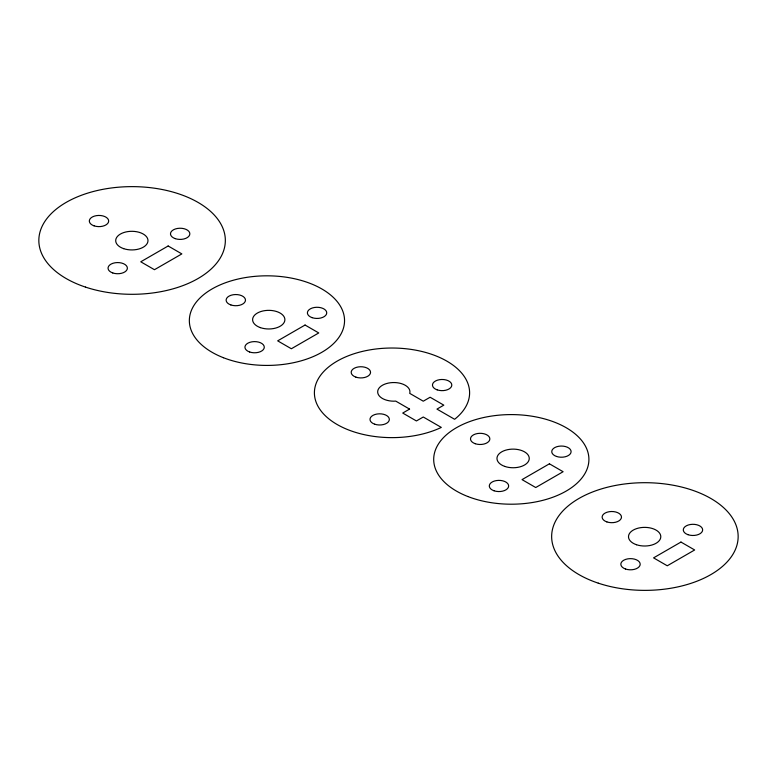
<?xml version="1.0" encoding="UTF-8"?>
<svg xmlns="http://www.w3.org/2000/svg" width="777" height="777" viewBox="0 0 777 777"><rect width="100%" height="100%" fill="white"/><g stroke="black" fill="none" stroke-linecap="round" stroke-linejoin="round"><path stroke-width="1.17" d="M168.153 245.988L140.763 261.8L154.458 269.706L181.847 253.904L168.153 245.988M305.06 325.039L277.671 340.85L291.365 348.756L318.755 332.945L305.06 325.039M409.576 409.1L402.729 413.053L416.423 420.959L423.271 417.006L441.317 427.418A77.603 44.804 0 0 1 316.783 403.836A77.603 44.804 0 0 1 406.798 348.844A77.603 44.804 0 0 1 454.623 419.289L436.965 409.1L443.813 405.147L430.118 397.241L423.271 401.194L409.741 393.376A16.142 9.314 0 0 0 394.92 382.566A16.142 9.314 0 0 0 377.68 392.113A16.142 9.314 0 0 0 395.755 401.117L409.576 409.1M549.417 463.811L522.037 479.623L535.732 487.529L563.111 471.717L549.417 463.811M680.963 542.064L653.574 557.876L667.268 565.782L694.657 549.97L680.963 542.064M223.446 357.721A77.603 44.804 0 0 0 344.347 323.815A77.603 44.804 0 0 0 233.032 280.322A77.603 44.804 0 0 0 223.446 357.721M85.47 287.092A93.25 53.836 0 0 0 225.34 240.462A93.25 53.836 0 0 0 85.47 193.842A93.25 53.836 0 0 0 85.47 287.092M94.036 225.835A9.683 5.594 0 0 0 108.673 221.115A9.683 5.594 0 0 0 94.27 216.152A9.683 5.594 0 0 0 94.036 225.835M175.194 238.626A9.683 5.594 0 0 0 189.841 233.896A9.683 5.594 0 0 0 175.437 228.943A9.683 5.594 0 0 0 175.194 238.626M112.743 272.95A9.683 5.594 0 0 0 127.379 268.23A9.683 5.594 0 0 0 112.976 263.277A9.683 5.594 0 0 0 112.743 272.95M123.689 248.659A16.142 9.314 0 0 0 147.989 240.676A16.142 9.314 0 0 0 123.854 232.527A16.142 9.314 0 0 0 123.689 248.659M437.16 389.86A9.683 5.594 0 0 0 451.806 385.139A9.683 5.594 0 0 0 437.402 380.186A9.683 5.594 0 0 0 437.16 389.86M374.708 424.203A9.683 5.594 0 0 0 389.345 419.473A9.683 5.594 0 0 0 374.941 414.52A9.683 5.594 0 0 0 374.708 424.203M355.905 377.136A9.683 5.594 0 0 0 370.551 372.416A9.683 5.594 0 0 0 356.138 367.453A9.683 5.594 0 0 0 355.905 377.136M312.101 317.657A9.683 5.594 0 0 0 326.738 312.937A9.683 5.594 0 0 0 312.335 307.983A9.683 5.594 0 0 0 312.101 317.657M249.65 352A9.683 5.594 0 0 0 264.287 347.27A9.683 5.594 0 0 0 249.883 342.317A9.683 5.594 0 0 0 249.65 352M230.847 304.934A9.683 5.594 0 0 0 245.483 300.213A9.683 5.594 0 0 0 231.08 295.25A9.683 5.594 0 0 0 230.847 304.934M598.28 583.158A93.25 53.836 0 0 0 738.15 536.538A93.25 53.836 0 0 0 598.28 489.908A93.25 53.836 0 0 0 598.28 583.158M606.847 521.901A9.683 5.594 0 0 0 621.483 517.181A9.683 5.594 0 0 0 607.08 512.218A9.683 5.594 0 0 0 606.847 521.901M688.004 534.693A9.683 5.594 0 0 0 702.651 529.963A9.683 5.594 0 0 0 688.247 525.009A9.683 5.594 0 0 0 688.004 534.693M625.553 569.026A9.683 5.594 0 0 0 640.19 564.296A9.683 5.594 0 0 0 625.786 559.343A9.683 5.594 0 0 0 625.553 569.026M636.499 544.735A16.142 9.314 0 0 0 660.8 536.742A16.142 9.314 0 0 0 636.664 528.593A16.142 9.314 0 0 0 636.499 544.735M260.392 327.632A16.142 9.314 0 0 0 284.887 319.862A16.142 9.314 0 0 0 260.975 311.499A16.142 9.314 0 0 0 260.392 327.632M467.812 496.503A77.603 44.804 0 0 0 588.713 462.587A77.603 44.804 0 0 0 477.399 419.094A77.603 44.804 0 0 0 467.812 496.503M556.468 456.439A9.683 5.594 0 0 0 571.105 451.709A9.683 5.594 0 0 0 556.701 446.756A9.683 5.594 0 0 0 556.468 456.439M494.017 490.773A9.683 5.594 0 0 0 508.653 486.043A9.683 5.594 0 0 0 494.25 481.089A9.683 5.594 0 0 0 494.017 490.773M475.213 443.706A9.683 5.594 0 0 0 489.85 438.986A9.683 5.594 0 0 0 475.446 434.022A9.683 5.594 0 0 0 475.213 443.706M504.749 466.404A16.142 9.314 0 0 0 529.254 458.634A16.142 9.314 0 0 0 505.341 450.272A16.142 9.314 0 0 0 504.749 466.404"/></g></svg>
